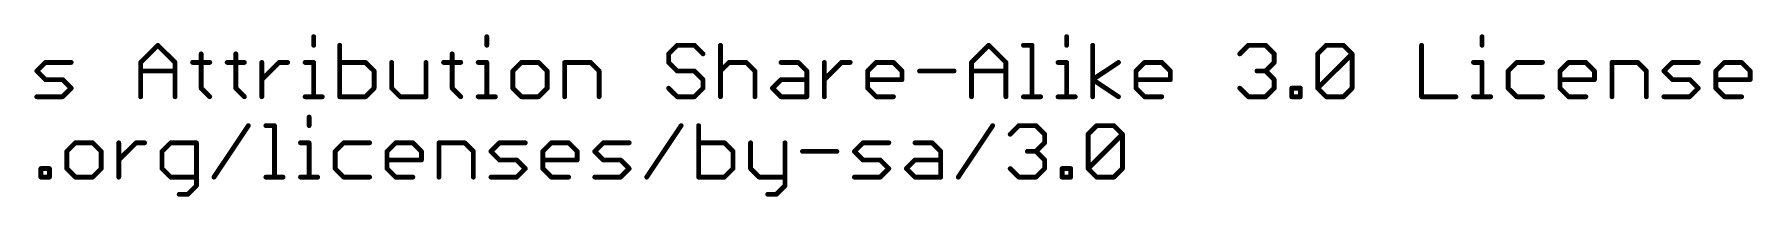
# Model space of a CAD drawing. Extents: x 0 to 108, y -13 to 32.
# Drawn here: x 54.2 to 108.4, y -10.7 to -5.6 of the extents above; entities that cross this region are included whole.
import ezdxf

# ---------------------------------------------------------------- set-up
doc = ezdxf.new("R2010")
doc.units = 0
doc.layers.add('27', color=253, linetype='CONTINUOUS')

msp = doc.modelspace()

# ---------------------------------------------------------------- linework, layer by layer
at = {"layer": '27', "const_width": 0.1524}
for points in [[(57.5552, -6.4591), (58.0976, -5.9168)], [(58.0976, -5.9168), (58.6399, -6.4591)], [(63.0107, -5.6456), (63.0107, -5.9168)], [(63.831, -5.9168), (63.831, -7.5438)], [(68.4679, -5.6456), (68.4679, -5.9168)], [(74.4708, -5.9168), (74.1997, -6.188)], [(75.0131, -5.9168), (74.4708, -5.9168)], [(75.2843, -6.188), (75.0131, -5.9168)], [(75.8368, -5.9168), (75.8368, -7.5438)], [(83.7497, -6.4591), (84.2921, -5.9168)], [(84.2921, -5.9168), (84.8344, -6.4591)], [(85.3869, -5.9168), (85.6581, -5.9168)], [(85.6581, -5.9168), (85.6581, -7.5438)], [(86.7495, -5.6456), (86.7495, -5.9168)], [(87.5698, -7.5438), (87.5698, -5.9168)], [(92.2084, -6.188), (92.4795, -5.9168)], [(92.4795, -5.9168), (93.0219, -5.9168)], [(93.0219, -5.9168), (93.293, -6.188)], [(94.6641, -6.188), (94.9353, -5.9168)], [(94.9353, -5.9168), (95.4776, -5.9168)], [(95.4776, -5.9168), (95.7488, -6.188)], [(97.9384, -5.9168), (97.9384, -7.5438)], [(99.8467, -5.6456), (99.8467, -5.9168)], [(54.2809, -6.7303), (54.5521, -6.4591)], [(54.5521, -6.4591), (55.3656, -6.4591)], [(57.5552, -7.5438), (57.5552, -6.4591)], [(58.6399, -6.4591), (58.6399, -7.5438)], [(59.1924, -6.4591), (59.7347, -6.4591)], [(59.4636, -6.188), (59.4636, -7.2726)], [(60.2838, -6.4591), (60.8262, -6.4591)], [(60.555, -6.188), (60.555, -7.2726)], [(61.3753, -7.5438), (61.3753, -6.4591)], [(61.3753, -7.0015), (61.9176, -6.4591)], [(61.9176, -6.4591), (62.1888, -6.4591)], [(62.7396, -6.4591), (63.0107, -6.4591)], [(63.0107, -6.4591), (63.0107, -7.5438)], [(64.6445, -6.4591), (63.831, -6.4591)], [(64.9157, -6.7303), (64.6445, -6.4591)], [(65.4682, -6.4591), (65.4682, -7.2726)], [(66.5528, -7.5438), (66.5528, -6.4591)], [(67.1053, -6.4591), (67.6476, -6.4591)], [(67.3765, -6.188), (67.3765, -7.2726)], [(68.1967, -6.4591), (68.4679, -6.4591)], [(68.4679, -6.4591), (68.4679, -7.5438)], [(69.5593, -6.4591), (69.2882, -6.7303)], [(70.1017, -6.4591), (69.5593, -6.4591)], [(70.3728, -6.7303), (70.1017, -6.4591)], [(70.9253, -7.5438), (70.9253, -6.4591)], [(70.9253, -6.4591), (71.7388, -6.4591)], [(71.7388, -6.4591), (72.01, -6.7303)], [(74.1997, -6.188), (74.1997, -6.4591)], [(74.1997, -6.4591), (74.4708, -6.7303)], [(75.8368, -6.7303), (76.108, -6.4591)], [(76.108, -6.4591), (76.6503, -6.4591)], [(76.6503, -6.4591), (76.9215, -6.7303)], [(77.7451, -6.4591), (78.2875, -6.4591)], [(78.2875, -6.4591), (78.5586, -6.7303)], [(79.1111, -7.5438), (79.1111, -6.4591)], [(79.1111, -7.0015), (79.6535, -6.4591)], [(79.6535, -6.4591), (79.9246, -6.4591)], [(80.4754, -6.7303), (80.7466, -6.4591)], [(80.7466, -6.4591), (81.2889, -6.4591)], [(81.2889, -6.4591), (81.5601, -6.7303)], [(83.7497, -7.5438), (83.7497, -6.4591)], [(84.8344, -6.4591), (84.8344, -7.5438)], [(86.4783, -6.4591), (86.7495, -6.4591)], [(86.7495, -6.4591), (86.7495, -7.5438)], [(87.5698, -7.0015), (88.3833, -6.4591)], [(88.9341, -6.7303), (89.2052, -6.4591)], [(89.2052, -6.4591), (89.7476, -6.4591)], [(89.7476, -6.4591), (90.0187, -6.7303)], [(93.293, -6.4591), (93.0219, -6.7303)], [(93.293, -6.188), (93.293, -6.4591)], [(94.6641, -7.2726), (94.6641, -6.188)], [(94.6641, -7.2726), (95.7488, -6.188)], [(95.7488, -6.188), (95.7488, -7.2726)], [(99.5756, -6.4591), (99.8467, -6.4591)], [(99.8467, -6.4591), (99.8467, -7.5438)], [(100.9382, -6.4591), (100.667, -6.7303)], [(101.7517, -6.4591), (100.9382, -6.4591)], [(102.3042, -6.7303), (102.5753, -6.4591)], [(102.5753, -6.4591), (103.1177, -6.4591)], [(103.1177, -6.4591), (103.3888, -6.7303)], [(103.9413, -7.5438), (103.9413, -6.4591)], [(103.9413, -6.4591), (104.7548, -6.4591)], [(104.7548, -6.4591), (105.026, -6.7303)], [(105.5785, -6.7303), (105.8496, -6.4591)], [(105.8496, -6.4591), (106.6631, -6.4591)], [(107.2156, -6.7303), (107.4868, -6.4591)], [(107.4868, -6.4591), (108.0291, -6.4591)], [(108.0291, -6.4591), (108.3003, -6.7303)], [(54.5521, -7.0015), (54.2809, -6.7303)], [(55.0944, -7.0015), (54.5521, -7.0015)], [(55.3656, -7.2726), (55.0944, -7.0015)], [(57.5552, -6.7303), (58.6399, -6.7303)], [(64.9157, -7.2726), (64.9157, -6.7303)], [(69.2882, -6.7303), (69.2882, -7.2726)], [(70.3728, -7.2726), (70.3728, -6.7303)], [(72.01, -6.7303), (72.01, -7.5438)], [(74.4708, -6.7303), (75.0131, -6.7303)], [(75.0131, -6.7303), (75.2843, -7.0015)], [(75.2843, -7.0015), (75.2843, -7.2726)], [(76.9215, -6.7303), (76.9215, -7.5438)], [(77.474, -7.2726), (77.7451, -7.0015)], [(77.7451, -7.0015), (78.5586, -7.0015)], [(78.5586, -6.7303), (78.5586, -7.5438)], [(80.4754, -7.2726), (80.4754, -6.7303)], [(81.5601, -7.0015), (80.4754, -7.0015)], [(81.5601, -6.7303), (81.5601, -7.0015)], [(82.1126, -6.7303), (83.1972, -6.7303)], [(83.7497, -6.7303), (84.8344, -6.7303)], [(88.3833, -7.5438), (87.5698, -7.0015)], [(88.9341, -7.2726), (88.9341, -6.7303)], [(90.0187, -7.0015), (88.9341, -7.0015)], [(90.0187, -6.7303), (90.0187, -7.0015)], [(93.0219, -6.7303), (92.7507, -6.7303)], [(93.0219, -6.7303), (93.293, -7.0015)], [(93.293, -7.0015), (93.293, -7.2726)], [(100.667, -6.7303), (100.667, -7.2726)], [(102.3042, -7.2726), (102.3042, -6.7303)], [(103.3888, -7.0015), (102.3042, -7.0015)], [(103.3888, -6.7303), (103.3888, -7.0015)], [(105.026, -6.7303), (105.026, -7.5438)], [(105.8496, -7.0015), (105.5785, -6.7303)], [(106.392, -7.0015), (105.8496, -7.0015)], [(106.6631, -7.2726), (106.392, -7.0015)], [(107.2156, -7.2726), (107.2156, -6.7303)], [(108.3003, -7.0015), (107.2156, -7.0015)], [(108.3003, -6.7303), (108.3003, -7.0015)], [(54.2809, -7.5438), (55.0944, -7.5438)], [(55.0944, -7.5438), (55.3656, -7.2726)], [(59.4636, -7.2726), (59.7347, -7.5438)], [(60.555, -7.2726), (60.8262, -7.5438)], [(62.7396, -7.5438), (63.2819, -7.5438)], [(63.831, -7.5438), (64.6445, -7.5438)], [(64.6445, -7.5438), (64.9157, -7.2726)], [(65.4682, -7.2726), (65.7393, -7.5438)], [(65.7393, -7.5438), (66.5528, -7.5438)], [(67.3765, -7.2726), (67.6476, -7.5438)], [(68.1967, -7.5438), (68.7391, -7.5438)], [(69.2882, -7.2726), (69.5593, -7.5438)], [(69.5593, -7.5438), (70.1017, -7.5438)], [(70.1017, -7.5438), (70.3728, -7.2726)], [(74.4708, -7.5438), (74.1997, -7.2726)], [(75.0131, -7.5438), (74.4708, -7.5438)], [(75.2843, -7.2726), (75.0131, -7.5438)], [(77.7451, -7.5438), (77.474, -7.2726)], [(78.5586, -7.5438), (77.7451, -7.5438)], [(80.7466, -7.5438), (80.4754, -7.2726)], [(81.2889, -7.5438), (80.7466, -7.5438)], [(85.3869, -7.5438), (85.9292, -7.5438)], [(86.4783, -7.5438), (87.0207, -7.5438)], [(89.2052, -7.5438), (88.9341, -7.2726)], [(89.7476, -7.5438), (89.2052, -7.5438)], [(92.4795, -7.5438), (92.2084, -7.2726)], [(93.0219, -7.5438), (92.4795, -7.5438)], [(93.293, -7.2726), (93.0219, -7.5438)], [(93.8455, -7.5438), (93.8455, -7.2726)], [(93.8455, -7.2726), (94.1167, -7.2726)], [(94.1167, -7.5438), (93.8455, -7.5438)], [(94.1167, -7.2726), (94.1167, -7.5438)], [(94.9353, -7.5438), (94.6641, -7.2726)], [(95.4776, -7.5438), (94.9353, -7.5438)], [(95.7488, -7.2726), (95.4776, -7.5438)], [(97.9384, -7.5438), (99.0231, -7.5438)], [(99.5756, -7.5438), (100.1179, -7.5438)], [(100.667, -7.2726), (100.9382, -7.5438)], [(100.9382, -7.5438), (101.7517, -7.5438)], [(102.5753, -7.5438), (102.3042, -7.2726)], [(103.1177, -7.5438), (102.5753, -7.5438)], [(105.5785, -7.5438), (106.392, -7.5438)], [(106.392, -7.5438), (106.6631, -7.2726)], [(107.4868, -7.5438), (107.2156, -7.2726)], [(108.0291, -7.5438), (107.4868, -7.5438)], [(62.8663, -8.1856), (62.8663, -8.4568)], [(59.8665, -10.0838), (60.9512, -8.4568)], [(61.5037, -8.4568), (61.7748, -8.4568)], [(61.7748, -8.4568), (61.7748, -10.0838)], [(73.5095, -10.0838), (74.5941, -8.4568)], [(75.1466, -8.4568), (75.1466, -10.0838)], [(83.3324, -10.0838), (84.4171, -8.4568)], [(84.9696, -8.728), (85.2407, -8.4568)], [(85.2407, -8.4568), (85.7831, -8.4568)], [(85.7831, -8.4568), (86.0542, -8.728)], [(86.0542, -8.728), (86.0542, -8.9991)], [(87.4253, -8.728), (87.6965, -8.4568)], [(87.4253, -9.8126), (87.4253, -8.728)], [(87.4253, -9.8126), (88.51, -8.728)], [(87.6965, -8.4568), (88.2388, -8.4568)], [(88.2388, -8.4568), (88.51, -8.728)], [(88.51, -8.728), (88.51, -9.8126)], [(55.4991, -8.9991), (55.2279, -9.2703)], [(55.2279, -9.2703), (55.2279, -9.8126)], [(56.0414, -8.9991), (55.4991, -8.9991)], [(56.3126, -9.2703), (56.0414, -8.9991)], [(56.3126, -9.8126), (56.3126, -9.2703)], [(56.8651, -10.0838), (56.8651, -8.9991)], [(56.8651, -9.5415), (57.4074, -8.9991)], [(57.4074, -8.9991), (57.6786, -8.9991)], [(58.5005, -8.9991), (58.2294, -9.2703)], [(58.2294, -9.2703), (58.2294, -9.8126)], [(59.314, -8.9991), (58.5005, -8.9991)], [(59.314, -10.355), (59.314, -8.9991)], [(62.5951, -8.9991), (62.8663, -8.9991)], [(62.8663, -8.9991), (62.8663, -10.0838)], [(63.9577, -8.9991), (63.6865, -9.2703)], [(63.6865, -9.2703), (63.6865, -9.8126)], [(64.7712, -8.9991), (63.9577, -8.9991)], [(65.3237, -9.2703), (65.5949, -8.9991)], [(65.3237, -9.8126), (65.3237, -9.2703)], [(65.5949, -8.9991), (66.1372, -8.9991)], [(66.1372, -8.9991), (66.4084, -9.2703)], [(66.4084, -9.2703), (66.4084, -9.5415)], [(66.9609, -10.0838), (66.9609, -8.9991)], [(66.9609, -8.9991), (67.7743, -8.9991)], [(67.7743, -8.9991), (68.0455, -9.2703)], [(68.0455, -9.2703), (68.0455, -10.0838)], [(68.598, -9.2703), (68.8692, -8.9991)], [(68.8692, -9.5415), (68.598, -9.2703)], [(68.8692, -8.9991), (69.6827, -8.9991)], [(70.2352, -9.2703), (70.5063, -8.9991)], [(70.2352, -9.8126), (70.2352, -9.2703)], [(70.5063, -8.9991), (71.0487, -8.9991)], [(71.0487, -8.9991), (71.3198, -9.2703)], [(71.3198, -9.2703), (71.3198, -9.5415)], [(71.8723, -9.2703), (72.1435, -8.9991)], [(72.1435, -9.5415), (71.8723, -9.2703)], [(72.1435, -8.9991), (72.957, -8.9991)], [(75.9601, -8.9991), (75.1466, -8.9991)], [(76.2313, -9.2703), (75.9601, -8.9991)], [(76.2313, -9.8126), (76.2313, -9.2703)], [(76.7838, -8.9991), (76.7838, -9.8126)], [(77.8685, -8.9991), (77.8685, -10.355)], [(78.421, -9.2703), (79.5056, -9.2703)], [(80.0581, -9.2703), (80.3293, -8.9991)], [(80.3293, -9.5415), (80.0581, -9.2703)], [(80.3293, -8.9991), (81.1428, -8.9991)], [(81.9664, -8.9991), (82.5088, -8.9991)], [(82.5088, -8.9991), (82.7799, -9.2703)], [(82.7799, -9.2703), (82.7799, -10.0838)], [(85.7831, -9.2703), (85.5119, -9.2703)], [(86.0542, -8.9991), (85.7831, -9.2703)], [(85.7831, -9.2703), (86.0542, -9.5415)], [(54.4093, -10.0838), (54.4093, -9.8126)], [(54.4093, -9.8126), (54.6805, -9.8126)], [(54.6805, -9.8126), (54.6805, -10.0838)], [(55.2279, -9.8126), (55.4991, -10.0838)], [(56.0414, -10.0838), (56.3126, -9.8126)], [(58.2294, -9.8126), (58.5005, -10.0838)], [(63.6865, -9.8126), (63.9577, -10.0838)], [(66.4084, -9.5415), (65.3237, -9.5415)], [(65.5949, -10.0838), (65.3237, -9.8126)], [(69.4115, -9.5415), (68.8692, -9.5415)], [(69.6827, -9.8126), (69.4115, -9.5415)], [(69.4115, -10.0838), (69.6827, -9.8126)], [(71.3198, -9.5415), (70.2352, -9.5415)], [(70.5063, -10.0838), (70.2352, -9.8126)], [(72.6858, -9.5415), (72.1435, -9.5415)], [(72.957, -9.8126), (72.6858, -9.5415)], [(72.6858, -10.0838), (72.957, -9.8126)], [(75.9601, -10.0838), (76.2313, -9.8126)], [(76.7838, -9.8126), (77.055, -10.0838)], [(80.8716, -9.5415), (80.3293, -9.5415)], [(81.1428, -9.8126), (80.8716, -9.5415)], [(80.8716, -10.0838), (81.1428, -9.8126)], [(81.6953, -9.8126), (81.9664, -9.5415)], [(81.9664, -10.0838), (81.6953, -9.8126)], [(81.9664, -9.5415), (82.7799, -9.5415)], [(85.2407, -10.0838), (84.9696, -9.8126)], [(86.0542, -9.8126), (85.7831, -10.0838)], [(86.0542, -9.5415), (86.0542, -9.8126)], [(86.6067, -10.0838), (86.6067, -9.8126)], [(86.6067, -9.8126), (86.8779, -9.8126)], [(86.8779, -9.8126), (86.8779, -10.0838)], [(87.6965, -10.0838), (87.4253, -9.8126)], [(88.51, -9.8126), (88.2388, -10.0838)], [(54.6805, -10.0838), (54.4093, -10.0838)], [(55.4991, -10.0838), (56.0414, -10.0838)], [(58.5005, -10.0838), (59.314, -10.0838)], [(59.0429, -10.6261), (59.314, -10.355)], [(61.5037, -10.0838), (62.046, -10.0838)], [(62.5951, -10.0838), (63.1374, -10.0838)], [(63.9577, -10.0838), (64.7712, -10.0838)], [(66.1372, -10.0838), (65.5949, -10.0838)], [(68.598, -10.0838), (69.4115, -10.0838)], [(71.0487, -10.0838), (70.5063, -10.0838)], [(71.8723, -10.0838), (72.6858, -10.0838)], [(75.1466, -10.0838), (75.9601, -10.0838)], [(77.055, -10.0838), (77.8685, -10.0838)], [(77.8685, -10.355), (77.5973, -10.6261)], [(80.0581, -10.0838), (80.8716, -10.0838)], [(82.7799, -10.0838), (81.9664, -10.0838)], [(85.7831, -10.0838), (85.2407, -10.0838)], [(86.8779, -10.0838), (86.6067, -10.0838)], [(88.2388, -10.0838), (87.6965, -10.0838)], [(58.7717, -10.6261), (59.0429, -10.6261)], [(77.5973, -10.6261), (77.3261, -10.6261)]]:
    msp.add_lwpolyline(points, dxfattribs=at)
at = {"layer": '27', "const_width": 0.0762}
for points in [[(58.1245, -5.8899, 1), (58.0706, -5.9438)], [(58.1245, -5.9438, 1), (58.0706, -5.8899)], [(63.0488, -5.6456, 1), (62.9726, -5.6456)], [(62.9726, -5.9168, 1), (63.0488, -5.9168)], [(63.8691, -5.9168, 1), (63.7929, -5.9168)], [(68.506, -5.6456, 1), (68.4298, -5.6456)], [(68.4298, -5.9168, 1), (68.506, -5.9168)], [(74.4708, -5.8787, 1), (74.4708, -5.9549)], [(74.4978, -5.9438, 1), (74.4439, -5.8899)], [(75.0401, -5.8899, 1), (74.9862, -5.9438)], [(75.0131, -5.9549, 1), (75.0131, -5.8787)], [(75.8749, -5.9168, 1), (75.7987, -5.9168)], [(84.319, -5.8899, 1), (84.2651, -5.9438)], [(84.319, -5.9438, 1), (84.2651, -5.8899)], [(85.3869, -5.8787, 1), (85.3869, -5.9549)], [(85.6962, -5.9168, 1), (85.62, -5.9168)], [(85.6581, -5.9549, 1), (85.6581, -5.8787)], [(86.7876, -5.6456, 1), (86.7114, -5.6456)], [(86.7114, -5.9168, 1), (86.7876, -5.9168)], [(87.6079, -5.9168, 1), (87.5317, -5.9168)], [(92.4795, -5.8787, 1), (92.4795, -5.9549)], [(92.5065, -5.9438, 1), (92.4526, -5.8899)], [(93.0488, -5.8899, 1), (92.9949, -5.9438)], [(93.0219, -5.9549, 1), (93.0219, -5.8787)], [(94.9353, -5.8787, 1), (94.9353, -5.9549)], [(94.9622, -5.9438, 1), (94.9083, -5.8899)], [(95.5045, -5.8899, 1), (95.4507, -5.9438)], [(95.4776, -5.9549, 1), (95.4776, -5.8787)], [(97.9765, -5.9168, 1), (97.9003, -5.9168)], [(99.8848, -5.6456, 1), (99.8086, -5.6456)], [(99.8086, -5.9168, 1), (99.8848, -5.9168)], [(54.5521, -6.421, 1), (54.5521, -6.4972)], [(54.579, -6.4861, 1), (54.5251, -6.4322)], [(55.3656, -6.4972, 1), (55.3656, -6.421)], [(57.5933, -6.4591, 1), (57.5171, -6.4591)], [(57.5283, -6.4322, 1), (57.5822, -6.4861)], [(58.678, -6.4591, 1), (58.6018, -6.4591)], [(58.6129, -6.4861, 1), (58.6668, -6.4322)], [(59.1924, -6.421, 1), (59.1924, -6.4972)], [(59.5017, -6.188, 1), (59.4255, -6.188)], [(59.7347, -6.4972, 1), (59.7347, -6.421)], [(60.2838, -6.421, 1), (60.2838, -6.4972)], [(60.5931, -6.188, 1), (60.5169, -6.188)], [(60.8262, -6.4972, 1), (60.8262, -6.421)], [(61.4134, -6.4591, 1), (61.3372, -6.4591)], [(61.9176, -6.421, 1), (61.9176, -6.4972)], [(61.9445, -6.4861, 1), (61.8906, -6.4322)], [(62.1888, -6.4972, 1), (62.1888, -6.421)], [(62.7396, -6.421, 1), (62.7396, -6.4972)], [(63.0488, -6.4591, 1), (62.9726, -6.4591)], [(63.0107, -6.4972, 1), (63.0107, -6.421)], [(63.831, -6.421, 1), (63.831, -6.4972)], [(64.6714, -6.4322, 1), (64.6175, -6.4861)], [(64.6445, -6.4972, 1), (64.6445, -6.421)], [(65.5063, -6.4591, 1), (65.4301, -6.4591)], [(66.5909, -6.4591, 1), (66.5147, -6.4591)], [(67.1053, -6.421, 1), (67.1053, -6.4972)], [(67.4146, -6.188, 1), (67.3384, -6.188)], [(67.6476, -6.4972, 1), (67.6476, -6.421)], [(68.1967, -6.421, 1), (68.1967, -6.4972)], [(68.506, -6.4591, 1), (68.4298, -6.4591)], [(68.4679, -6.4972, 1), (68.4679, -6.421)], [(69.5593, -6.421, 1), (69.5593, -6.4972)], [(69.5863, -6.4861, 1), (69.5324, -6.4322)], [(70.1286, -6.4322, 1), (70.0747, -6.4861)], [(70.1017, -6.4972, 1), (70.1017, -6.421)], [(70.9634, -6.4591, 1), (70.8872, -6.4591)], [(70.9253, -6.421, 1), (70.9253, -6.4972)], [(71.7658, -6.4322, 1), (71.7119, -6.4861)], [(71.7388, -6.4972, 1), (71.7388, -6.421)], [(74.1727, -6.161, 1), (74.2266, -6.2149)], [(74.2266, -6.4322, 1), (74.1727, -6.4861)], [(74.2378, -6.188, 1), (74.1616, -6.188)], [(74.1616, -6.4591, 1), (74.2378, -6.4591)], [(75.2574, -6.2149, 1), (75.3113, -6.161)], [(76.108, -6.421, 1), (76.108, -6.4972)], [(76.1349, -6.4861, 1), (76.081, -6.4322)], [(76.6772, -6.4322, 1), (76.6234, -6.4861)], [(76.6503, -6.4972, 1), (76.6503, -6.421)], [(77.7451, -6.421, 1), (77.7451, -6.4972)], [(78.3144, -6.4322, 1), (78.2605, -6.4861)], [(78.2875, -6.4972, 1), (78.2875, -6.421)], [(79.1492, -6.4591, 1), (79.073, -6.4591)], [(79.6535, -6.421, 1), (79.6535, -6.4972)], [(79.6804, -6.4861, 1), (79.6265, -6.4322)], [(79.9246, -6.4972, 1), (79.9246, -6.421)], [(80.7466, -6.421, 1), (80.7466, -6.4972)], [(80.7735, -6.4861, 1), (80.7196, -6.4322)], [(81.3159, -6.4322, 1), (81.262, -6.4861)], [(81.2889, -6.4972, 1), (81.2889, -6.421)], [(83.7878, -6.4591, 1), (83.7116, -6.4591)], [(83.7228, -6.4322, 1), (83.7767, -6.4861)], [(84.8725, -6.4591, 1), (84.7963, -6.4591)], [(84.8074, -6.4861, 1), (84.8613, -6.4322)], [(86.4783, -6.421, 1), (86.4783, -6.4972)], [(86.7876, -6.4591, 1), (86.7114, -6.4591)], [(86.7495, -6.4972, 1), (86.7495, -6.421)], [(88.4044, -6.4908, 1), (88.3621, -6.4274)], [(89.2052, -6.421, 1), (89.2052, -6.4972)], [(89.2322, -6.4861, 1), (89.1783, -6.4322)], [(89.7745, -6.4322, 1), (89.7206, -6.4861)], [(89.7476, -6.4972, 1), (89.7476, -6.421)], [(92.1814, -6.161, 1), (92.2353, -6.2149)], [(93.3311, -6.188, 1), (93.2549, -6.188)], [(93.2549, -6.4591, 1), (93.3311, -6.4591)], [(93.2661, -6.2149, 1), (93.32, -6.161)], [(93.32, -6.4861, 1), (93.2661, -6.4322)], [(94.7022, -6.188, 1), (94.626, -6.188)], [(94.6372, -6.161, 1), (94.691, -6.2149)], [(95.7869, -6.188, 1), (95.7107, -6.188)], [(95.7757, -6.2149, 1), (95.7218, -6.161)], [(95.7218, -6.2149, 1), (95.7757, -6.161)], [(99.5756, -6.421, 1), (99.5756, -6.4972)], [(99.8848, -6.4591, 1), (99.8086, -6.4591)], [(99.8467, -6.4972, 1), (99.8467, -6.421)], [(100.9382, -6.421, 1), (100.9382, -6.4972)], [(100.9651, -6.4861, 1), (100.9112, -6.4322)], [(101.7517, -6.4972, 1), (101.7517, -6.421)], [(102.5753, -6.421, 1), (102.5753, -6.4972)], [(102.6023, -6.4861, 1), (102.5484, -6.4322)], [(103.1446, -6.4322, 1), (103.0907, -6.4861)], [(103.1177, -6.4972, 1), (103.1177, -6.421)], [(103.9794, -6.4591, 1), (103.9032, -6.4591)], [(103.9413, -6.421, 1), (103.9413, -6.4972)], [(104.7818, -6.4322, 1), (104.7279, -6.4861)], [(104.7548, -6.4972, 1), (104.7548, -6.421)], [(105.8496, -6.421, 1), (105.8496, -6.4972)], [(105.8766, -6.4861, 1), (105.8227, -6.4322)], [(106.6631, -6.4972, 1), (106.6631, -6.421)], [(107.4868, -6.421, 1), (107.4868, -6.4972)], [(107.5137, -6.4861, 1), (107.4599, -6.4322)], [(108.0561, -6.4322, 1), (108.0022, -6.4861)], [(108.0291, -6.4972, 1), (108.0291, -6.421)], [(54.3079, -6.7034, 1), (54.254, -6.7572)], [(54.254, -6.7034, 1), (54.3079, -6.7572)], [(54.5521, -6.9634, 1), (54.5521, -7.0396)], [(54.5251, -7.0284, 1), (54.579, -6.9745)], [(55.1214, -6.9745, 1), (55.0675, -7.0284)], [(55.0944, -7.0396, 1), (55.0944, -6.9634)], [(57.5552, -6.6922, 1), (57.5552, -6.7684)], [(58.6399, -6.7684, 1), (58.6399, -6.6922)], [(61.3483, -6.9745, 1), (61.4022, -7.0284)], [(64.9538, -6.7303, 1), (64.8776, -6.7303)], [(64.8887, -6.7572, 1), (64.9426, -6.7034)], [(69.3263, -6.7303, 1), (69.2501, -6.7303)], [(69.2612, -6.7034, 1), (69.3151, -6.7572)], [(70.4109, -6.7303, 1), (70.3347, -6.7303)], [(70.3459, -6.7572, 1), (70.3998, -6.7034)], [(72.0481, -6.7303, 1), (71.9719, -6.7303)], [(71.9831, -6.7572, 1), (72.0369, -6.7034)], [(74.4708, -6.6922, 1), (74.4708, -6.7684)], [(74.4439, -6.7572, 1), (74.4978, -6.7034)], [(75.0401, -6.7034, 1), (74.9862, -6.7572)], [(75.0131, -6.7684, 1), (75.0131, -6.6922)], [(75.3224, -7.0015, 1), (75.2462, -7.0015)], [(75.2574, -7.0284, 1), (75.3113, -6.9745)], [(75.8099, -6.7034, 1), (75.8638, -6.7572)], [(76.9596, -6.7303, 1), (76.8834, -6.7303)], [(76.8945, -6.7572, 1), (76.9484, -6.7034)], [(77.7451, -6.9634, 1), (77.7451, -7.0396)], [(77.7721, -7.0284, 1), (77.7182, -6.9745)], [(78.5967, -6.7303, 1), (78.5205, -6.7303)], [(78.5317, -6.7572, 1), (78.5856, -6.7034)], [(78.5586, -7.0396, 1), (78.5586, -6.9634)], [(79.0842, -6.9745, 1), (79.1381, -7.0284)], [(80.5135, -6.7303, 1), (80.4373, -6.7303)], [(80.4754, -6.9634, 1), (80.4754, -7.0396)], [(80.4485, -6.7034, 1), (80.5024, -6.7572)], [(81.5982, -6.7303, 1), (81.522, -6.7303)], [(81.522, -7.0015, 1), (81.5982, -7.0015)], [(81.5331, -6.7572, 1), (81.587, -6.7034)], [(81.5601, -7.0396, 1), (81.5601, -6.9634)], [(82.1126, -6.6922, 1), (82.1126, -6.7684)], [(83.1972, -6.7684, 1), (83.1972, -6.6922)], [(83.7497, -6.6922, 1), (83.7497, -6.7684)], [(84.8344, -6.7684, 1), (84.8344, -6.6922)], [(87.5909, -6.9698, 1), (87.5486, -7.0332)], [(87.5486, -6.9698, 1), (87.5909, -7.0332)], [(88.9722, -6.7303, 1), (88.896, -6.7303)], [(88.9071, -6.7034, 1), (88.961, -6.7572)], [(88.9341, -6.9634, 1), (88.9341, -7.0396)], [(90.0568, -6.7303, 1), (89.9806, -6.7303)], [(89.9806, -7.0015, 1), (90.0568, -7.0015)], [(89.9918, -6.7572, 1), (90.0457, -6.7034)], [(90.0187, -7.0396, 1), (90.0187, -6.9634)], [(92.7507, -6.6922, 1), (92.7507, -6.7684)], [(93.0488, -6.7034, 1), (92.9949, -6.7572)], [(92.9949, -6.7034, 1), (93.0488, -6.7572)], [(93.0219, -6.7684, 1), (93.0219, -6.6922)], [(93.3311, -7.0015, 1), (93.2549, -7.0015)], [(93.2661, -7.0284, 1), (93.32, -6.9745)], [(100.7051, -6.7303, 1), (100.6289, -6.7303)], [(100.6401, -6.7034, 1), (100.694, -6.7572)], [(102.3423, -6.7303, 1), (102.2661, -6.7303)], [(102.2772, -6.7034, 1), (102.3311, -6.7572)], [(102.3042, -6.9634, 1), (102.3042, -7.0396)], [(103.4269, -6.7303, 1), (103.3507, -6.7303)], [(103.3507, -7.0015, 1), (103.4269, -7.0015)], [(103.3619, -6.7572, 1), (103.4158, -6.7034)], [(103.3888, -7.0396, 1), (103.3888, -6.9634)], [(105.0641, -6.7303, 1), (104.9879, -6.7303)], [(104.999, -6.7572, 1), (105.0529, -6.7034)], [(105.6054, -6.7034, 1), (105.5515, -6.7572)], [(105.5515, -6.7034, 1), (105.6054, -6.7572)], [(105.8496, -6.9634, 1), (105.8496, -7.0396)], [(105.8227, -7.0284, 1), (105.8766, -6.9745)], [(106.4189, -6.9745, 1), (106.365, -7.0284)], [(106.392, -7.0396, 1), (106.392, -6.9634)], [(107.2537, -6.7303, 1), (107.1775, -6.7303)], [(107.2156, -6.9634, 1), (107.2156, -7.0396)], [(107.1887, -6.7034, 1), (107.2426, -6.7572)], [(108.3384, -6.7303, 1), (108.2622, -6.7303)], [(108.2622, -7.0015, 1), (108.3384, -7.0015)], [(108.2734, -6.7572, 1), (108.3272, -6.7034)], [(108.3003, -7.0396, 1), (108.3003, -6.9634)], [(54.2809, -7.5057, 1), (54.2809, -7.5819)], [(55.0675, -7.5169, 1), (55.1214, -7.5707)], [(55.0944, -7.5819, 1), (55.0944, -7.5057)], [(55.3925, -7.2996, 1), (55.3386, -7.2457)], [(55.3386, -7.2996, 1), (55.3925, -7.2457)], [(57.5171, -7.5438, 1), (57.5933, -7.5438)], [(58.6018, -7.5438, 1), (58.678, -7.5438)], [(59.4905, -7.2457, 1), (59.4366, -7.2996)], [(59.4255, -7.2726, 1), (59.5017, -7.2726)], [(59.7078, -7.5707, 1), (59.7617, -7.5169)], [(60.5819, -7.2457, 1), (60.528, -7.2996)], [(60.5169, -7.2726, 1), (60.5931, -7.2726)], [(60.7992, -7.5707, 1), (60.8531, -7.5169)], [(61.3372, -7.5438, 1), (61.4134, -7.5438)], [(62.7396, -7.5057, 1), (62.7396, -7.5819)], [(62.9726, -7.5438, 1), (63.0488, -7.5438)], [(63.2819, -7.5819, 1), (63.2819, -7.5057)], [(63.831, -7.5057, 1), (63.831, -7.5819)], [(63.7929, -7.5438, 1), (63.8691, -7.5438)], [(64.6176, -7.5169, 1), (64.6714, -7.5707)], [(64.6445, -7.5819, 1), (64.6445, -7.5057)], [(64.8776, -7.2726, 1), (64.9538, -7.2726)], [(64.9426, -7.2996, 1), (64.8887, -7.2457)], [(65.4951, -7.2457, 1), (65.4412, -7.2996)], [(65.4301, -7.2726, 1), (65.5063, -7.2726)], [(65.7393, -7.5057, 1), (65.7393, -7.5819)], [(65.7124, -7.5707, 1), (65.7663, -7.5169)], [(66.5147, -7.5438, 1), (66.5909, -7.5438)], [(66.5528, -7.5819, 1), (66.5528, -7.5057)], [(67.4034, -7.2457, 1), (67.3495, -7.2996)], [(67.3384, -7.2726, 1), (67.4146, -7.2726)], [(67.6207, -7.5707, 1), (67.6746, -7.5169)], [(68.1967, -7.5057, 1), (68.1967, -7.5819)], [(68.4298, -7.5438, 1), (68.506, -7.5438)], [(68.7391, -7.5819, 1), (68.7391, -7.5057)], [(69.3151, -7.2457, 1), (69.2612, -7.2996)], [(69.2501, -7.2726, 1), (69.3263, -7.2726)], [(69.5593, -7.5057, 1), (69.5593, -7.5819)], [(69.5324, -7.5707, 1), (69.5863, -7.5169)], [(70.0747, -7.5169, 1), (70.1286, -7.5707)], [(70.1017, -7.5819, 1), (70.1017, -7.5057)], [(70.3347, -7.2726, 1), (70.4109, -7.2726)], [(70.3998, -7.2996, 1), (70.3459, -7.2457)], [(70.8872, -7.5438, 1), (70.9634, -7.5438)], [(71.9719, -7.5438, 1), (72.0481, -7.5438)], [(74.2266, -7.2457, 1), (74.1727, -7.2996)], [(74.4708, -7.5057, 1), (74.4708, -7.5819)], [(74.4439, -7.5707, 1), (74.4978, -7.5169)], [(74.9862, -7.5169, 1), (75.0401, -7.5707)], [(75.0131, -7.5819, 1), (75.0131, -7.5057)], [(75.2462, -7.2726, 1), (75.3224, -7.2726)], [(75.3113, -7.2996, 1), (75.2574, -7.2457)], [(75.7987, -7.5438, 1), (75.8749, -7.5438)], [(76.8834, -7.5438, 1), (76.9596, -7.5438)], [(77.5009, -7.2457, 1), (77.447, -7.2996)], [(77.447, -7.2457, 1), (77.5009, -7.2996)], [(77.7451, -7.5057, 1), (77.7451, -7.5819)], [(77.7182, -7.5707, 1), (77.7721, -7.5169)], [(78.5205, -7.5438, 1), (78.5967, -7.5438)], [(78.5586, -7.5819, 1), (78.5586, -7.5057)], [(79.073, -7.5438, 1), (79.1492, -7.5438)], [(80.5024, -7.2457, 1), (80.4485, -7.2996)], [(80.4373, -7.2726, 1), (80.5135, -7.2726)], [(80.7466, -7.5057, 1), (80.7466, -7.5819)], [(80.7196, -7.5707, 1), (80.7735, -7.5169)], [(81.2889, -7.5819, 1), (81.2889, -7.5057)], [(83.7116, -7.5438, 1), (83.7878, -7.5438)], [(84.7963, -7.5438, 1), (84.8725, -7.5438)], [(85.3869, -7.5057, 1), (85.3869, -7.5819)], [(85.62, -7.5438, 1), (85.6962, -7.5438)], [(85.9292, -7.5819, 1), (85.9292, -7.5057)], [(86.4783, -7.5057, 1), (86.4783, -7.5819)], [(86.7114, -7.5438, 1), (86.7876, -7.5438)], [(87.0207, -7.5819, 1), (87.0207, -7.5057)], [(87.5317, -7.5438, 1), (87.6079, -7.5438)], [(88.3621, -7.5755, 1), (88.4044, -7.5121)], [(88.961, -7.2457, 1), (88.9071, -7.2996)], [(88.896, -7.2726, 1), (88.9722, -7.2726)], [(89.2052, -7.5057, 1), (89.2052, -7.5819)], [(89.1783, -7.5707, 1), (89.2322, -7.5169)], [(89.7476, -7.5819, 1), (89.7476, -7.5057)], [(92.2353, -7.2457, 1), (92.1814, -7.2996)], [(92.4795, -7.5057, 1), (92.4795, -7.5819)], [(92.4526, -7.5707, 1), (92.5065, -7.5169)], [(92.9949, -7.5169, 1), (93.0488, -7.5707)], [(93.0219, -7.5819, 1), (93.0219, -7.5057)], [(93.2549, -7.2726, 1), (93.3311, -7.2726)], [(93.32, -7.2996, 1), (93.2661, -7.2457)], [(93.8836, -7.2726, 1), (93.8074, -7.2726)], [(93.8455, -7.2345, 1), (93.8455, -7.3107)], [(93.8455, -7.5057, 1), (93.8455, -7.5819)], [(93.8074, -7.5438, 1), (93.8836, -7.5438)], [(94.1548, -7.2726, 1), (94.0786, -7.2726)], [(94.0786, -7.5438, 1), (94.1548, -7.5438)], [(94.1167, -7.3107, 1), (94.1167, -7.2345)], [(94.1167, -7.5819, 1), (94.1167, -7.5057)], [(94.691, -7.2457, 1), (94.6372, -7.2996)], [(94.6372, -7.2457, 1), (94.691, -7.2996)], [(94.626, -7.2726, 1), (94.7022, -7.2726)], [(94.9353, -7.5057, 1), (94.9353, -7.5819)], [(94.9083, -7.5707, 1), (94.9622, -7.5169)], [(95.4507, -7.5169, 1), (95.5045, -7.5707)], [(95.4776, -7.5819, 1), (95.4776, -7.5057)], [(95.7107, -7.2726, 1), (95.7869, -7.2726)], [(95.7757, -7.2996, 1), (95.7218, -7.2457)], [(97.9384, -7.5057, 1), (97.9384, -7.5819)], [(97.9003, -7.5438, 1), (97.9765, -7.5438)], [(99.0231, -7.5819, 1), (99.0231, -7.5057)], [(99.5756, -7.5057, 1), (99.5756, -7.5819)], [(99.8086, -7.5438, 1), (99.8848, -7.5438)], [(100.1179, -7.5819, 1), (100.1179, -7.5057)], [(100.694, -7.2457, 1), (100.6401, -7.2996)], [(100.6289, -7.2726, 1), (100.7051, -7.2726)], [(100.9382, -7.5057, 1), (100.9382, -7.5819)], [(100.9112, -7.5707, 1), (100.9651, -7.5169)], [(101.7517, -7.5819, 1), (101.7517, -7.5057)], [(102.3311, -7.2457, 1), (102.2772, -7.2996)], [(102.2661, -7.2726, 1), (102.3423, -7.2726)], [(102.5753, -7.5057, 1), (102.5753, -7.5819)], [(102.5484, -7.5707, 1), (102.6023, -7.5169)], [(103.1177, -7.5819, 1), (103.1177, -7.5057)], [(103.9032, -7.5438, 1), (103.9794, -7.5438)], [(104.9879, -7.5438, 1), (105.0641, -7.5438)], [(105.5785, -7.5057, 1), (105.5785, -7.5819)], [(106.365, -7.5169, 1), (106.4189, -7.5707)], [(106.392, -7.5819, 1), (106.392, -7.5057)], [(106.6901, -7.2996, 1), (106.6362, -7.2457)], [(106.6362, -7.2996, 1), (106.6901, -7.2457)], [(107.2426, -7.2457, 1), (107.1887, -7.2996)], [(107.1775, -7.2726, 1), (107.2537, -7.2726)], [(107.4868, -7.5057, 1), (107.4868, -7.5819)], [(107.4599, -7.5707, 1), (107.5137, -7.5169)], [(108.0291, -7.5819, 1), (108.0291, -7.5057)], [(62.9044, -8.1856, 1), (62.8282, -8.1856)], [(60.9829, -8.4779, 1), (60.9195, -8.4357)], [(61.5037, -8.4187, 1), (61.5037, -8.4949)], [(61.8129, -8.4568, 1), (61.7367, -8.4568)], [(61.7748, -8.4949, 1), (61.7748, -8.4187)], [(62.8282, -8.4568, 1), (62.9044, -8.4568)], [(74.6258, -8.4779, 1), (74.5624, -8.4357)], [(75.1847, -8.4568, 1), (75.1085, -8.4568)], [(84.4488, -8.4779, 1), (84.3854, -8.4357)], [(84.9426, -8.701, 1), (84.9965, -8.7549)], [(85.2407, -8.4187, 1), (85.2407, -8.4949)], [(85.2677, -8.4838, 1), (85.2138, -8.4299)], [(85.81, -8.4299, 1), (85.7561, -8.4838)], [(85.7831, -8.4949, 1), (85.7831, -8.4187)], [(86.0923, -8.728, 1), (86.0161, -8.728)], [(86.0273, -8.7549, 1), (86.0812, -8.701)], [(87.4634, -8.728, 1), (87.3872, -8.728)], [(87.3984, -8.701, 1), (87.4523, -8.7549)], [(87.6965, -8.4187, 1), (87.6965, -8.4949)], [(87.7234, -8.4838, 1), (87.6695, -8.4299)], [(88.2657, -8.4299, 1), (88.2119, -8.4838)], [(88.2388, -8.4949, 1), (88.2388, -8.4187)], [(88.5481, -8.728, 1), (88.4719, -8.728)], [(88.5369, -8.7549, 1), (88.483, -8.701)], [(88.483, -8.7549, 1), (88.5369, -8.701)], [(55.266, -9.2703, 1), (55.1898, -9.2703)], [(55.201, -9.2434, 1), (55.2548, -9.2972)], [(55.4991, -8.961, 1), (55.4991, -9.0372)], [(55.526, -9.0261, 1), (55.4721, -8.9722)], [(56.0683, -8.9722, 1), (56.0145, -9.0261)], [(56.0414, -9.0372, 1), (56.0414, -8.961)], [(56.3507, -9.2703, 1), (56.2745, -9.2703)], [(56.2856, -9.2972, 1), (56.3395, -9.2434)], [(56.9032, -8.9991, 1), (56.827, -8.9991)], [(57.4074, -8.961, 1), (57.4074, -9.0372)], [(57.4343, -9.0261, 1), (57.3804, -8.9722)], [(57.6786, -9.0372, 1), (57.6786, -8.961)], [(58.2675, -9.2703, 1), (58.1913, -9.2703)], [(58.2024, -9.2434, 1), (58.2563, -9.2972)], [(58.5005, -8.961, 1), (58.5005, -9.0372)], [(58.5275, -9.0261, 1), (58.4736, -8.9722)], [(59.3521, -8.9991, 1), (59.2759, -8.9991)], [(59.314, -9.0372, 1), (59.314, -8.961)], [(62.5951, -8.961, 1), (62.5951, -9.0372)], [(62.9044, -8.9991, 1), (62.8282, -8.9991)], [(62.8663, -9.0372, 1), (62.8663, -8.961)], [(63.7246, -9.2703, 1), (63.6484, -9.2703)], [(63.6596, -9.2434, 1), (63.7135, -9.2972)], [(63.9577, -8.961, 1), (63.9577, -9.0372)], [(63.9846, -9.0261, 1), (63.9308, -8.9722)], [(64.7712, -9.0372, 1), (64.7712, -8.961)], [(65.3618, -9.2703, 1), (65.2856, -9.2703)], [(65.2968, -9.2434, 1), (65.3506, -9.2972)], [(65.5949, -8.961, 1), (65.5949, -9.0372)], [(65.6218, -9.0261, 1), (65.5679, -8.9722)], [(66.1641, -8.9722, 1), (66.1103, -9.0261)], [(66.1372, -9.0372, 1), (66.1372, -8.961)], [(66.4465, -9.2703, 1), (66.3703, -9.2703)], [(66.3814, -9.2972, 1), (66.4353, -9.2434)], [(66.999, -8.9991, 1), (66.9228, -8.9991)], [(66.9609, -8.961, 1), (66.9609, -9.0372)], [(67.8013, -8.9722, 1), (67.7474, -9.0261)], [(67.7743, -9.0372, 1), (67.7743, -8.961)], [(68.0836, -9.2703, 1), (68.0074, -9.2703)], [(68.0186, -9.2972, 1), (68.0725, -9.2434)], [(68.625, -9.2434, 1), (68.5711, -9.2972)], [(68.5711, -9.2434, 1), (68.625, -9.2972)], [(68.8692, -8.961, 1), (68.8692, -9.0372)], [(68.8961, -9.0261, 1), (68.8422, -8.9722)], [(69.6827, -9.0372, 1), (69.6827, -8.961)], [(70.2733, -9.2703, 1), (70.1971, -9.2703)], [(70.2082, -9.2434, 1), (70.2621, -9.2972)], [(70.5063, -8.961, 1), (70.5063, -9.0372)], [(70.5333, -9.0261, 1), (70.4794, -8.9722)], [(71.0756, -8.9722, 1), (71.0217, -9.0261)], [(71.0487, -9.0372, 1), (71.0487, -8.961)], [(71.3579, -9.2703, 1), (71.2817, -9.2703)], [(71.2929, -9.2972, 1), (71.3468, -9.2434)], [(71.8993, -9.2434, 1), (71.8454, -9.2972)], [(71.8454, -9.2434, 1), (71.8993, -9.2972)], [(72.1435, -8.961, 1), (72.1435, -9.0372)], [(72.1704, -9.0261, 1), (72.1165, -8.9722)], [(72.957, -9.0372, 1), (72.957, -8.961)], [(75.1466, -8.961, 1), (75.1466, -9.0372)], [(75.9871, -8.9722, 1), (75.9332, -9.0261)], [(75.9601, -9.0372, 1), (75.9601, -8.961)], [(76.2694, -9.2703, 1), (76.1932, -9.2703)], [(76.2044, -9.2972, 1), (76.2582, -9.2434)], [(76.8219, -8.9991, 1), (76.7457, -8.9991)], [(77.9066, -8.9991, 1), (77.8304, -8.9991)], [(78.421, -9.2322, 1), (78.421, -9.3084)], [(79.5056, -9.3084, 1), (79.5056, -9.2322)], [(80.085, -9.2434, 1), (80.0312, -9.2972)], [(80.0312, -9.2434, 1), (80.085, -9.2972)], [(80.3293, -8.961, 1), (80.3293, -9.0372)], [(80.3562, -9.0261, 1), (80.3023, -8.9722)], [(81.1428, -9.0372, 1), (81.1428, -8.961)], [(81.9664, -8.961, 1), (81.9664, -9.0372)], [(82.5357, -8.9722, 1), (82.4818, -9.0261)], [(82.5088, -9.0372, 1), (82.5088, -8.961)], [(82.818, -9.2703, 1), (82.7418, -9.2703)], [(82.753, -9.2972, 1), (82.8069, -9.2434)], [(85.5119, -9.2322, 1), (85.5119, -9.3084)], [(85.81, -9.2434, 1), (85.7561, -9.2972)], [(85.7561, -9.2434, 1), (85.81, -9.2972)], [(85.7831, -9.3084, 1), (85.7831, -9.2322)], [(86.0161, -8.9991, 1), (86.0923, -8.9991)], [(86.0812, -9.0261, 1), (86.0273, -8.9722)], [(54.4474, -9.8126, 1), (54.3712, -9.8126)], [(54.4093, -9.7745, 1), (54.4093, -9.8507)], [(54.7186, -9.8126, 1), (54.6424, -9.8126)], [(54.6805, -9.8507, 1), (54.6805, -9.7745)], [(55.2548, -9.7857, 1), (55.201, -9.8396)], [(56.3395, -9.8396, 1), (56.2856, -9.7857)], [(56.8381, -9.5145, 1), (56.892, -9.5684)], [(58.2563, -9.7857, 1), (58.2024, -9.8396)], [(63.7135, -9.7857, 1), (63.6596, -9.8396)], [(65.3237, -9.5034, 1), (65.3237, -9.5796)], [(65.3506, -9.7857, 1), (65.2968, -9.8396)], [(66.3703, -9.5415, 1), (66.4465, -9.5415)], [(66.4084, -9.5796, 1), (66.4084, -9.5034)], [(68.8692, -9.5034, 1), (68.8692, -9.5796)], [(68.8422, -9.5684, 1), (68.8961, -9.5145)], [(69.4384, -9.5145, 1), (69.3846, -9.5684)], [(69.4115, -9.5796, 1), (69.4115, -9.5034)], [(69.7096, -9.8396, 1), (69.6557, -9.7857)], [(69.6557, -9.8396, 1), (69.7096, -9.7857)], [(70.2621, -9.7857, 1), (70.2082, -9.8396)], [(70.2352, -9.5034, 1), (70.2352, -9.5796)], [(71.2817, -9.5415, 1), (71.3579, -9.5415)], [(71.3198, -9.5796, 1), (71.3198, -9.5034)], [(72.1435, -9.5034, 1), (72.1435, -9.5796)], [(72.1165, -9.5684, 1), (72.1704, -9.5145)], [(72.7128, -9.5145, 1), (72.6589, -9.5684)], [(72.6858, -9.5796, 1), (72.6858, -9.5034)], [(72.9839, -9.8396, 1), (72.93, -9.7857)], [(72.93, -9.8396, 1), (72.9839, -9.7857)], [(76.2582, -9.8396, 1), (76.2044, -9.7857)], [(76.8107, -9.7857, 1), (76.7569, -9.8396)], [(80.3293, -9.5034, 1), (80.3293, -9.5796)], [(80.3023, -9.5684, 1), (80.3562, -9.5145)], [(80.8985, -9.5145, 1), (80.8447, -9.5684)], [(80.8716, -9.5796, 1), (80.8716, -9.5034)], [(81.1697, -9.8396, 1), (81.1158, -9.7857)], [(81.1158, -9.8396, 1), (81.1697, -9.7857)], [(81.7222, -9.7857, 1), (81.6683, -9.8396)], [(81.6683, -9.7857, 1), (81.7222, -9.8396)], [(81.9664, -9.5034, 1), (81.9664, -9.5796)], [(81.9934, -9.5684, 1), (81.9395, -9.5145)], [(82.7799, -9.5796, 1), (82.7799, -9.5034)], [(84.9965, -9.7857, 1), (84.9426, -9.8396)], [(86.0923, -9.5415, 1), (86.0161, -9.5415)], [(86.0273, -9.5684, 1), (86.0812, -9.5145)], [(86.0812, -9.8396, 1), (86.0273, -9.7857)], [(86.6448, -9.8126, 1), (86.5686, -9.8126)], [(86.6067, -9.7745, 1), (86.6067, -9.8507)], [(86.916, -9.8126, 1), (86.8398, -9.8126)], [(86.8779, -9.8507, 1), (86.8779, -9.7745)], [(87.4523, -9.7857, 1), (87.3984, -9.8396)], [(87.3984, -9.7857, 1), (87.4523, -9.8396)], [(88.5369, -9.8396, 1), (88.483, -9.7857)], [(54.4093, -10.0457, 1), (54.4093, -10.1219)], [(54.3712, -10.0838, 1), (54.4474, -10.0838)], [(54.6424, -10.0838, 1), (54.7186, -10.0838)], [(54.6805, -10.1219, 1), (54.6805, -10.0457)], [(55.1898, -9.8126, 1), (55.266, -9.8126)], [(55.4991, -10.0457, 1), (55.4991, -10.1219)], [(55.4721, -10.1107, 1), (55.526, -10.0569)], [(56.0145, -10.0569, 1), (56.0683, -10.1107)], [(56.0414, -10.1219, 1), (56.0414, -10.0457)], [(56.2745, -9.8126, 1), (56.3507, -9.8126)], [(56.827, -10.0838, 1), (56.9032, -10.0838)], [(58.1913, -9.8126, 1), (58.2675, -9.8126)], [(58.5005, -10.0457, 1), (58.5005, -10.1219)], [(58.4736, -10.1107, 1), (58.5275, -10.0569)], [(59.341, -10.3819, 1), (59.2871, -10.328)], [(59.314, -10.1219, 1), (59.314, -10.0457)], [(59.8348, -10.0627, 1), (59.8982, -10.1049)], [(61.5037, -10.0457, 1), (61.5037, -10.1219)], [(61.7367, -10.0838, 1), (61.8129, -10.0838)], [(62.046, -10.1219, 1), (62.046, -10.0457)], [(62.5951, -10.0457, 1), (62.5951, -10.1219)], [(62.8282, -10.0838, 1), (62.9044, -10.0838)], [(63.1374, -10.1219, 1), (63.1374, -10.0457)], [(63.6484, -9.8126, 1), (63.7246, -9.8126)], [(63.9577, -10.0457, 1), (63.9577, -10.1219)], [(63.9308, -10.1107, 1), (63.9846, -10.0569)], [(64.7712, -10.1219, 1), (64.7712, -10.0457)], [(65.2856, -9.8126, 1), (65.3618, -9.8126)], [(65.5949, -10.0457, 1), (65.5949, -10.1219)], [(65.5679, -10.1107, 1), (65.6218, -10.0569)], [(66.1372, -10.1219, 1), (66.1372, -10.0457)], [(66.9228, -10.0838, 1), (66.999, -10.0838)], [(68.0074, -10.0838, 1), (68.0836, -10.0838)], [(68.598, -10.0457, 1), (68.598, -10.1219)], [(69.3846, -10.0569, 1), (69.4384, -10.1107)], [(69.4115, -10.1219, 1), (69.4115, -10.0457)], [(70.1971, -9.8126, 1), (70.2733, -9.8126)], [(70.5063, -10.0457, 1), (70.5063, -10.1219)], [(70.4794, -10.1107, 1), (70.5333, -10.0569)], [(71.0487, -10.1219, 1), (71.0487, -10.0457)], [(71.8723, -10.0457, 1), (71.8723, -10.1219)], [(72.6589, -10.0569, 1), (72.7128, -10.1107)], [(72.6858, -10.1219, 1), (72.6858, -10.0457)], [(73.4778, -10.0627, 1), (73.5412, -10.1049)], [(75.1466, -10.0457, 1), (75.1466, -10.1219)], [(75.1085, -10.0838, 1), (75.1847, -10.0838)], [(75.9332, -10.0569, 1), (75.9871, -10.1107)], [(75.9601, -10.1219, 1), (75.9601, -10.0457)], [(76.1932, -9.8126, 1), (76.2694, -9.8126)], [(76.7457, -9.8126, 1), (76.8219, -9.8126)], [(77.055, -10.0457, 1), (77.055, -10.1219)], [(77.028, -10.1107, 1), (77.0819, -10.0569)], [(77.8954, -10.3819, 1), (77.8415, -10.328)], [(77.8685, -10.1219, 1), (77.8685, -10.0457)], [(80.0581, -10.0457, 1), (80.0581, -10.1219)], [(80.8447, -10.0569, 1), (80.8985, -10.1107)], [(80.8716, -10.1219, 1), (80.8716, -10.0457)], [(81.9664, -10.0457, 1), (81.9664, -10.1219)], [(81.9395, -10.1107, 1), (81.9934, -10.0569)], [(82.7418, -10.0838, 1), (82.818, -10.0838)], [(82.7799, -10.1219, 1), (82.7799, -10.0457)], [(83.3007, -10.0627, 1), (83.3641, -10.1049)], [(85.2407, -10.0457, 1), (85.2407, -10.1219)], [(85.2138, -10.1107, 1), (85.2677, -10.0569)], [(85.7561, -10.0569, 1), (85.81, -10.1107)], [(85.7831, -10.1219, 1), (85.7831, -10.0457)], [(86.0161, -9.8126, 1), (86.0923, -9.8126)], [(86.6067, -10.0457, 1), (86.6067, -10.1219)], [(86.5686, -10.0838, 1), (86.6448, -10.0838)], [(86.8398, -10.0838, 1), (86.916, -10.0838)], [(86.8779, -10.1219, 1), (86.8779, -10.0457)], [(87.3872, -9.8126, 1), (87.4634, -9.8126)], [(87.6965, -10.0457, 1), (87.6965, -10.1219)], [(87.6695, -10.1107, 1), (87.7234, -10.0569)], [(88.2119, -10.0569, 1), (88.2657, -10.1107)], [(88.2388, -10.1219, 1), (88.2388, -10.0457)], [(88.4719, -9.8126, 1), (88.5481, -9.8126)], [(58.7717, -10.588, 1), (58.7717, -10.6642)], [(59.0159, -10.5992, 1), (59.0698, -10.6531)], [(59.0429, -10.6642, 1), (59.0429, -10.588)], [(59.2759, -10.355, 1), (59.3521, -10.355)], [(77.3261, -10.588, 1), (77.3261, -10.6642)], [(77.5703, -10.5992, 1), (77.6242, -10.6531)], [(77.5973, -10.6642, 1), (77.5973, -10.588)], [(77.8304, -10.355, 1), (77.9066, -10.355)]]:
    msp.add_lwpolyline(points, format="xyb", dxfattribs=at)

doc.saveas('drawing.dxf')
